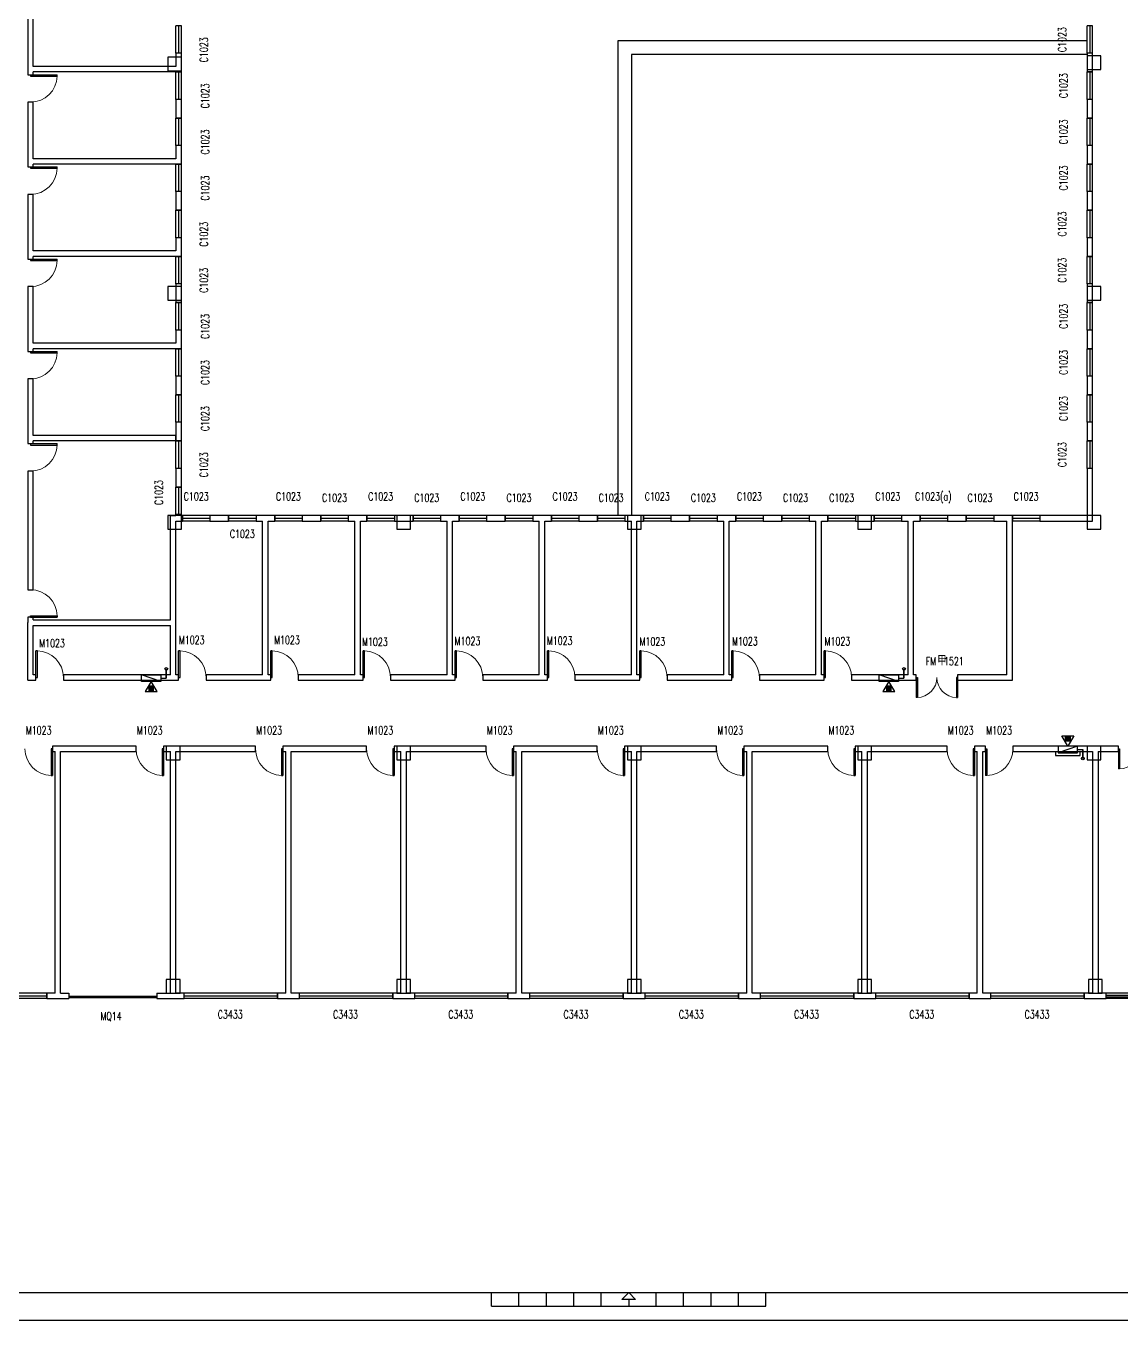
# Model space of a CAD drawing. Header units: inches. Extents: x -867 to 118033, y 1038912 to 1123012.
# Drawn here: x 36616 to 76525, y 1038912 to 1086063 of the extents above; entities that cross this region are included whole.
import ezdxf

# ---------------------------------------------------------------- set-up
doc = ezdxf.new("R2010")
doc.units = ezdxf.units.IN
doc.header["$MEASUREMENT"] = 0
for name, color, linetype in [('COLUMN', 10, 'Continuous'), ('CURTWALL', 10, 'Continuous'), ('DOOR_FIRE', 10, 'Continuous'), ('DOOR_FIRE_TEXT', 10, 'Continuous'), ('WALL', 10, 'Continuous'), ('WINDOW', 10, 'Continuous'), ('WINDOW_TEXT', 10, 'Continuous')]:
    doc.layers.add(name, color=color, linetype=linetype)
doc.styles.add('_TCH_WINDOW', font='SIMPLEX', dxfattribs={"bigfont": 'GBCBIG'})

msp = doc.modelspace()

# ---------------------------------------------------------------- linework, layer by layer
at = {"color": 1}
for p, q in [((41533, 1062302), (41733, 1062302)), ((41733, 1062302), (41733, 1062632)), ((68413, 1062302), (68613, 1062302)), ((68613, 1062302), (68613, 1062632)), ((74933, 1059703), (75133, 1059703)), ((74933, 1059703), (75133, 1059703)), ((75133, 1059703), (75133, 1059373)), ((75133, 1059703), (75133, 1059373))]:
    msp.add_line(p, q, dxfattribs=at)
at = {"color": 1, "linetype": 'Continuous', "ltscale": 2}
for p, q in [((41733, 1062632), (41733, 1062302)), ((68613, 1062632), (68613, 1062302)), ((75133, 1059373), (75133, 1059703)), ((75133, 1059373), (75133, 1059703))]:
    msp.add_line(p, q, dxfattribs=at)
at = {"color": 8}
for p, q in [((41095, 1061856), (41242, 1062004)), ((41095, 1061941), (41157, 1062004)), ((41095, 1061828), (41271, 1062004)), ((41095, 1061884), (41214, 1062004)), ((41095, 1061969), (41129, 1062004)), ((41095, 1061912), (41186, 1062004)), ((41123, 1061828), (41271, 1061975)), ((41151, 1061828), (41271, 1061947)), ((41179, 1061828), (41271, 1061919)), ((41208, 1061828), (41271, 1061890)), ((41236, 1061828), (41271, 1061862)), ((67975, 1061884), (68094, 1062004)), ((67975, 1061912), (68066, 1062004)), ((67975, 1061828), (68151, 1062004)), ((67975, 1061856), (68122, 1062004)), ((67975, 1061969), (68009, 1062004)), ((67975, 1061941), (68037, 1062004)), ((68003, 1061828), (68151, 1061975)), ((68031, 1061828), (68151, 1061947)), ((68059, 1061828), (68151, 1061919)), ((68088, 1061828), (68151, 1061890)), ((68116, 1061828), (68151, 1061862)), ((74495, 1060177), (74671, 1060001)), ((74495, 1060149), (74642, 1060001)), ((74495, 1060121), (74614, 1060001)), ((74495, 1060093), (74586, 1060001)), ((74495, 1060064), (74557, 1060001)), ((74495, 1060036), (74529, 1060001)), ((74523, 1060177), (74671, 1060030)), ((74551, 1060177), (74671, 1060058)), ((74579, 1060177), (74671, 1060086)), ((74608, 1060177), (74671, 1060115)), ((74636, 1060177), (74671, 1060143))]:
    msp.add_line(p, q, dxfattribs=at)
at = {"color": 7}
for p, q in [((53583, 1039417), (53583, 1039917)), ((54583, 1039417), (54583, 1039917)), ((55583, 1039417), (55583, 1039917)), ((56583, 1039417), (56583, 1039917)), ((57583, 1039417), (57583, 1039917)), ((59583, 1039417), (59583, 1039917)), ((60583, 1039417), (60583, 1039917)), ((61583, 1039417), (61583, 1039917)), ((62583, 1039417), (62583, 1039917)), ((63583, 1039417), (63583, 1039917)), ((53583, 1039417), (63583, 1039417)), ((58583, 1039667), (58583, 1039417)), ((-867, 1038912), (118033, 1038912))]:
    msp.add_line(p, q, dxfattribs=at)
msp.add_lwpolyline([(117033, 1039912), (117033, 1122012), (1633, 1122012), (1633, 1039912)], close=True, dxfattribs=at)
for points in [[(75283, 1085523), (58183, 1085523), (58183, 1068222)], [(75283, 1085023), (58683, 1085023), (58683, 1068222)]]:
    msp.add_lwpolyline(points, dxfattribs=at)
at = {"color": 30, "linetype": 'Continuous'}
for points in [[(40833, 1062422), (41533, 1062422), (41533, 1062182), (40833, 1062422)], [(40833, 1062422), (41533, 1062422), (41533, 1062182), (40833, 1062182)], [(67713, 1062422), (68413, 1062422), (68413, 1062182), (67713, 1062182)], [(67713, 1062422), (68413, 1062422), (68413, 1062182), (67713, 1062422)], [(74233, 1059583), (74933, 1059583), (74933, 1059823), (74233, 1059823)], [(74233, 1059583), (74933, 1059583), (74933, 1059823), (74233, 1059583)], [(74233, 1059583), (74933, 1059583), (74933, 1059823), (74233, 1059823)], [(74233, 1059583), (74933, 1059583), (74933, 1059823), (74233, 1059583)]]:
    msp.add_lwpolyline(points, close=True, dxfattribs=at)
at = {"color": 2}
for points in [[(41183, 1062182), (40968, 1061810), (41397, 1061810)], [(41095, 1061828), (41271, 1061828), (41271, 1062004), (41095, 1062004)], [(68063, 1062182), (67848, 1061810), (68277, 1061810)], [(67975, 1061828), (68151, 1061828), (68151, 1062004), (67975, 1062004)], [(74583, 1059823), (74368, 1060195), (74797, 1060195)], [(74495, 1060177), (74671, 1060177), (74671, 1060001), (74495, 1060001)]]:
    msp.add_lwpolyline(points, close=True, dxfattribs=at)
at = {"color": 30}
msp.add_lwpolyline([(74133, 1059622), (74133, 1059482), (75033, 1059482), (75033, 1059622)], dxfattribs=at)
at = {"color": 7}
msp.add_polyline3d([(58833, 1039667, 0), (58333, 1039667, 0), (58583, 1039917, 0)], close=True, dxfattribs=at)
at = {"color": 2}
for centre in [(41733, 1062632), (68613, 1062632), (75133, 1059373), (75133, 1059373)]:
    msp.add_circle(centre, 50, dxfattribs=at)
at = {"layer": 'COLUMN', "color": 2, "ltscale": 3}
for points in [[(75783, 1084473), (75783, 1084973), (75283, 1084973), (75283, 1084473)], [(42283, 1084423), (42283, 1084923), (41783, 1084923), (41783, 1084423)], [(42283, 1076073), (42283, 1076573), (41783, 1076573), (41783, 1076073)], [(75783, 1076073), (75783, 1076573), (75283, 1076573), (75283, 1076073)], [(42283, 1067722), (42283, 1068222), (41783, 1068222), (41783, 1067722)], [(50633, 1067722), (50633, 1068222), (50133, 1068222), (50133, 1067722)], [(59033, 1067722), (59033, 1068222), (58533, 1068222), (58533, 1067722)], [(67433, 1067722), (67433, 1068222), (66933, 1068222), (66933, 1067722)], [(75783, 1067722), (75783, 1068222), (75283, 1068222), (75283, 1067722)], [(42233, 1059323), (42233, 1059823), (41733, 1059823), (41733, 1059323)], [(50633, 1059323), (50633, 1059823), (50133, 1059823), (50133, 1059323)], [(59033, 1059323), (59033, 1059823), (58533, 1059823), (58533, 1059323)], [(67433, 1059323), (67433, 1059823), (66933, 1059823), (66933, 1059323)], [(75783, 1059323), (75783, 1059823), (75283, 1059823), (75283, 1059323)], [(42233, 1050823), (42233, 1051323), (41733, 1051323), (41733, 1050823)], [(50633, 1050823), (50633, 1051323), (50133, 1051323), (50133, 1050823)], [(59033, 1050823), (59033, 1051323), (58533, 1051323), (58533, 1050823)], [(67433, 1050823), (67433, 1051323), (66933, 1051323), (66933, 1050823)], [(75833, 1050823), (75833, 1051323), (75333, 1051323), (75333, 1050823)]]:
    msp.add_lwpolyline(points, close=True, dxfattribs=at)
at = {"layer": 'CURTWALL', "color": 4}
for p, q in [((41383, 1050703), (38183, 1050703)), ((41383, 1050653), (38183, 1050653))]:
    msp.add_line(p, q, dxfattribs=at)
at = {"layer": 'DOOR_FIRE', "color": 7}
for p, q in [((69063, 1062323), (69063, 1061591)), ((69063, 1062323), (69100, 1062323)), ((69100, 1062323), (69100, 1061591)), ((70525, 1062323), (70525, 1061591)), ((70563, 1062323), (70525, 1062323)), ((70563, 1062323), (70563, 1061591)), ((69100, 1061591), (69063, 1061591)), ((70525, 1061591), (70563, 1061591)), ((76433, 1059723), (76433, 1058991)), ((76433, 1059723), (76470, 1059723)), ((76470, 1059723), (76470, 1058991)), ((76470, 1058991), (76433, 1058991))]:
    msp.add_line(p, q, dxfattribs=at)
at = {"layer": 'DOOR_FIRE', "color": 7, "lineweight": 13}
for centre, start, end in [((69081, 1062323), 271.4693, 0), ((70544, 1062323), 180, 268.5307), ((76451, 1059723), 271.4693, 0)]:
    msp.add_arc(centre, 731, start, end, dxfattribs=at)
at = {"layer": 'WALL', "color": 2}
for p, q in [((36683, 1086643), (36683, 1084483)), ((36883, 1084583), (36883, 1086643)), ((42083, 1085063), (42083, 1084583)), ((42283, 1085063), (42083, 1085063)), ((42283, 1084483), (42283, 1085063)), ((75483, 1085063), (75283, 1085063)), ((75283, 1085063), (75283, 1084383)), ((75483, 1084383), (75483, 1085063)), ((36683, 1084483), (36683, 1084283)), ((42083, 1084583), (36883, 1084583)), ((42283, 1084383), (42283, 1084483)), ((36683, 1084283), (36883, 1084283)), ((36883, 1084283), (36883, 1084383)), ((42083, 1084383), (36883, 1084383)), ((42083, 1084383), (42283, 1084383)), ((75283, 1084383), (75483, 1084383)), ((36683, 1083283), (36683, 1081123)), ((36883, 1083283), (36683, 1083283)), ((36883, 1081223), (36883, 1083283)), ((42283, 1083383), (42083, 1083383)), ((42083, 1083383), (42083, 1082703)), ((42283, 1082703), (42283, 1083383)), ((75483, 1083383), (75283, 1083383)), ((75283, 1083383), (75283, 1082703)), ((75483, 1082703), (75483, 1083383)), ((42083, 1082703), (42283, 1082703)), ((75283, 1082703), (75483, 1082703)), ((42283, 1081703), (42083, 1081703)), ((42083, 1081703), (42083, 1081223)), ((42283, 1081123), (42283, 1081703)), ((75483, 1081703), (75283, 1081703)), ((75283, 1081703), (75283, 1081023)), ((75483, 1081023), (75483, 1081703)), ((42083, 1081223), (36883, 1081223)), ((36683, 1081123), (36683, 1080923)), ((36683, 1080923), (36883, 1080923)), ((42083, 1081023), (36883, 1081023)), ((36883, 1080923), (36883, 1081023)), ((42083, 1081023), (42283, 1081023)), ((42283, 1081023), (42283, 1081123)), ((75283, 1081023), (75483, 1081023)), ((36883, 1079923), (36683, 1079923)), ((36683, 1079923), (36683, 1077763)), ((36883, 1077863), (36883, 1079923)), ((42083, 1080023), (42083, 1079343)), ((42283, 1080023), (42083, 1080023)), ((42283, 1079343), (42283, 1080023)), ((75283, 1080023), (75283, 1079343)), ((75483, 1080023), (75283, 1080023)), ((75483, 1079343), (75483, 1080023)), ((42083, 1079343), (42283, 1079343)), ((75283, 1079343), (75483, 1079343)), ((42083, 1078343), (42083, 1077863)), ((42283, 1078343), (42083, 1078343)), ((42283, 1077763), (42283, 1078343)), ((75483, 1078343), (75283, 1078343)), ((75283, 1078343), (75283, 1077663)), ((75483, 1077663), (75483, 1078343)), ((42083, 1077863), (36883, 1077863)), ((36683, 1077763), (36683, 1077563)), ((36683, 1077563), (36883, 1077563)), ((36883, 1077563), (36883, 1077663)), ((42083, 1077663), (36883, 1077663)), ((42083, 1077663), (42283, 1077663)), ((42283, 1077663), (42283, 1077763)), ((75283, 1077663), (75483, 1077663)), ((36883, 1076563), (36683, 1076563)), ((36683, 1076563), (36683, 1074403)), ((36883, 1074503), (36883, 1076563)), ((42083, 1076663), (42083, 1075983)), ((42283, 1076663), (42083, 1076663)), ((42283, 1075983), (42283, 1076663)), ((75283, 1076663), (75283, 1075983)), ((75483, 1076663), (75283, 1076663)), ((75483, 1075983), (75483, 1076663)), ((42083, 1075983), (42283, 1075983)), ((75283, 1075983), (75483, 1075983)), ((42283, 1074983), (42083, 1074983)), ((42083, 1074983), (42083, 1074503)), ((42283, 1074403), (42283, 1074983)), ((75283, 1074983), (75283, 1074303)), ((75483, 1074983), (75283, 1074983)), ((75483, 1074303), (75483, 1074983)), ((36683, 1074403), (36683, 1074203)), ((36683, 1074203), (36883, 1074203)), ((42083, 1074503), (36883, 1074503)), ((42083, 1074303), (36883, 1074303)), ((36883, 1074203), (36883, 1074303)), ((42083, 1074303), (42283, 1074303)), ((42283, 1074303), (42283, 1074403)), ((75283, 1074303), (75483, 1074303)), ((36883, 1073203), (36683, 1073203)), ((36683, 1073203), (36683, 1071043)), ((36883, 1071143), (36883, 1073203)), ((42283, 1073303), (42083, 1073303)), ((42083, 1073303), (42083, 1072623)), ((42283, 1072623), (42283, 1073303)), ((75283, 1073303), (75283, 1072623)), ((75483, 1073303), (75283, 1073303)), ((75483, 1072623), (75483, 1073303)), ((42083, 1072623), (42283, 1072623)), ((75283, 1072623), (75483, 1072623)), ((42283, 1071623), (42083, 1071623)), ((42083, 1071623), (42083, 1070943)), ((42283, 1070943), (42283, 1071623)), ((75483, 1071623), (75283, 1071623)), ((75283, 1071623), (75283, 1070943)), ((75483, 1070943), (75483, 1071623)), ((36683, 1071043), (36683, 1070843)), ((36683, 1070843), (36883, 1070843)), ((42083, 1071143), (36883, 1071143)), ((36883, 1070843), (36883, 1070943)), ((42083, 1070943), (36883, 1070943)), ((42083, 1070943), (42083, 1071143)), ((42083, 1070943), (42283, 1070943)), ((75283, 1070943), (75483, 1070943)), ((42083, 1069943), (42083, 1069263)), ((42283, 1069943), (42083, 1069943)), ((42283, 1069263), (42283, 1069943)), ((75483, 1069943), (75283, 1069943)), ((75283, 1069943), (75283, 1068222)), ((75483, 1068022), (75483, 1069943)), ((36883, 1069843), (36683, 1069843)), ((36683, 1069843), (36683, 1065523)), ((36883, 1065523), (36883, 1069843)), ((42083, 1069263), (42283, 1069263)), ((41883, 1068222), (42083, 1068222)), ((41883, 1064423), (41883, 1068222)), ((42283, 1068263), (42083, 1068263)), ((42083, 1068263), (42083, 1068222)), ((42083, 1064323), (42083, 1068022)), ((42083, 1068022), (42183, 1068022)), ((42183, 1068022), (42323, 1068022)), ((42283, 1068222), (42283, 1068263)), ((42323, 1068222), (42283, 1068222)), ((42323, 1068022), (42323, 1068222)), ((44003, 1068222), (43323, 1068222)), ((43323, 1068222), (43323, 1068022)), ((43323, 1068022), (44003, 1068022)), ((44003, 1068022), (44003, 1068222)), ((45003, 1068222), (45003, 1068022)), ((45343, 1068222), (45003, 1068222)), ((45003, 1068022), (45243, 1068022)), ((45243, 1062422), (45243, 1068022)), ((45683, 1068222), (45343, 1068222)), ((45443, 1062422), (45443, 1068022)), ((45443, 1068022), (45683, 1068022)), ((45683, 1068022), (45683, 1068222)), ((47363, 1068222), (46683, 1068222)), ((46683, 1068222), (46683, 1068022)), ((46683, 1068022), (47363, 1068022)), ((47363, 1068022), (47363, 1068222)), ((48363, 1068222), (48363, 1068022)), ((48703, 1068222), (48363, 1068222)), ((48363, 1068022), (48603, 1068022)), ((48603, 1062422), (48603, 1068022)), ((49043, 1068222), (48703, 1068222)), ((48803, 1062422), (48803, 1068022)), ((48803, 1068022), (49043, 1068022)), ((49043, 1068022), (49043, 1068222)), ((50723, 1068222), (50043, 1068222)), ((50043, 1068222), (50043, 1068022)), ((50043, 1068022), (50723, 1068022)), ((50723, 1068022), (50723, 1068222)), ((52063, 1068222), (51723, 1068222)), ((51723, 1068222), (51723, 1068022)), ((51723, 1068022), (51963, 1068022)), ((51963, 1062422), (51963, 1068022)), ((52403, 1068222), (52063, 1068222)), ((52163, 1068022), (52403, 1068022)), ((52163, 1062422), (52163, 1068022)), ((52403, 1068022), (52403, 1068222)), ((54083, 1068222), (53403, 1068222)), ((53403, 1068222), (53403, 1068022)), ((53403, 1068022), (54083, 1068022)), ((54083, 1068022), (54083, 1068222)), ((55083, 1068222), (55083, 1068022)), ((55423, 1068222), (55083, 1068222)), ((55083, 1068022), (55323, 1068022)), ((55323, 1062422), (55323, 1068022)), ((55763, 1068222), (55423, 1068222)), ((55523, 1068022), (55763, 1068022)), ((55523, 1062422), (55523, 1068022)), ((55763, 1068022), (55763, 1068222)), ((56763, 1068222), (56763, 1068022)), ((57443, 1068222), (56763, 1068222)), ((56763, 1068022), (57443, 1068022)), ((57443, 1068022), (57443, 1068222)), ((58783, 1068222), (58443, 1068222)), ((58443, 1068222), (58443, 1068022)), ((58443, 1068022), (58683, 1068022)), ((58683, 1062422), (58683, 1068022)), ((59123, 1068222), (58783, 1068222)), ((58883, 1068022), (59123, 1068022)), ((58883, 1062422), (58883, 1068022)), ((59123, 1068022), (59123, 1068222)), ((60123, 1068222), (60123, 1068022)), ((60803, 1068222), (60123, 1068222)), ((60123, 1068022), (60803, 1068022)), ((60803, 1068022), (60803, 1068222)), ((61803, 1068222), (61803, 1068022)), ((62143, 1068222), (61803, 1068222)), ((61803, 1068022), (62043, 1068022)), ((62043, 1062422), (62043, 1068022)), ((62483, 1068222), (62143, 1068222)), ((62243, 1062422), (62243, 1068022)), ((62243, 1068022), (62483, 1068022)), ((62483, 1068022), (62483, 1068222)), ((63483, 1068222), (63483, 1068022)), ((64163, 1068222), (63483, 1068222)), ((63483, 1068022), (64163, 1068022)), ((64163, 1068022), (64163, 1068222)), ((65503, 1068222), (65163, 1068222)), ((65163, 1068222), (65163, 1068022)), ((65163, 1068022), (65403, 1068022)), ((65403, 1062422), (65403, 1068022)), ((65843, 1068222), (65503, 1068222)), ((65603, 1062422), (65603, 1068022)), ((65603, 1068022), (65843, 1068022)), ((65843, 1068022), (65843, 1068222)), ((67523, 1068222), (66843, 1068222)), ((66843, 1068222), (66843, 1068022)), ((66843, 1068022), (67523, 1068022)), ((67523, 1068022), (67523, 1068222)), ((68863, 1068222), (68523, 1068222)), ((68523, 1068222), (68523, 1068022)), ((68523, 1068022), (68763, 1068022)), ((68763, 1062422), (68763, 1068022)), ((69203, 1068222), (68863, 1068222)), ((68963, 1068022), (69203, 1068022)), ((68963, 1062422), (68963, 1068022)), ((69203, 1068022), (69203, 1068222)), ((70203, 1068222), (70203, 1068022)), ((70883, 1068222), (70203, 1068222)), ((70203, 1068022), (70883, 1068022)), ((70883, 1068022), (70883, 1068222)), ((72463, 1068222), (71883, 1068222)), ((71883, 1068222), (71883, 1068022)), ((71883, 1068022), (72363, 1068022)), ((72363, 1062422), (72363, 1068022)), ((72563, 1068222), (72463, 1068222)), ((72563, 1068022), (72563, 1068222)), ((72563, 1062223), (72563, 1068022)), ((73563, 1068222), (73563, 1068022)), ((75283, 1068222), (73563, 1068222)), ((73563, 1068022), (75483, 1068022)), ((36683, 1065523), (36883, 1065523)), ((36883, 1064523), (36683, 1064523)), ((36683, 1064523), (36683, 1064323)), ((36683, 1062223), (36683, 1064323)), ((36883, 1064423), (36883, 1064523)), ((36883, 1064423), (41883, 1064423)), ((36883, 1062422), (36883, 1064223)), ((36883, 1064223), (41883, 1064223)), ((41883, 1062422), (41883, 1064223)), ((42083, 1062422), (42083, 1064323)), ((36983, 1062422), (36883, 1062422)), ((36983, 1062223), (36983, 1062422)), ((37983, 1062422), (37983, 1062223)), ((41883, 1062422), (37983, 1062422)), ((42183, 1062422), (42083, 1062422)), ((42183, 1062223), (42183, 1062422)), ((45243, 1062422), (43183, 1062422)), ((43183, 1062422), (43183, 1062223)), ((45543, 1062422), (45443, 1062422)), ((45543, 1062223), (45543, 1062422)), ((48603, 1062422), (46543, 1062422)), ((46543, 1062422), (46543, 1062223)), ((48903, 1062422), (48803, 1062422)), ((48903, 1062223), (48903, 1062422)), ((49903, 1062422), (49903, 1062223)), ((51963, 1062422), (49903, 1062422)), ((52263, 1062422), (52163, 1062422)), ((52263, 1062223), (52263, 1062422)), ((53263, 1062422), (53263, 1062223)), ((55323, 1062422), (53263, 1062422)), ((55623, 1062422), (55523, 1062422)), ((55623, 1062223), (55623, 1062422)), ((56623, 1062422), (56623, 1062223)), ((58683, 1062422), (56623, 1062422)), ((58983, 1062422), (58883, 1062422)), ((58983, 1062223), (58983, 1062422)), ((62043, 1062422), (59983, 1062422)), ((59983, 1062422), (59983, 1062223)), ((62343, 1062422), (62243, 1062422)), ((62343, 1062223), (62343, 1062422)), ((65403, 1062422), (63343, 1062422)), ((63343, 1062422), (63343, 1062223)), ((65703, 1062422), (65603, 1062422)), ((65703, 1062223), (65703, 1062422)), ((68763, 1062422), (66703, 1062422)), ((66703, 1062422), (66703, 1062223)), ((69063, 1062422), (68963, 1062422)), ((69063, 1062223), (69063, 1062422)), ((70563, 1062422), (70563, 1062223)), ((72363, 1062422), (70563, 1062422)), ((36683, 1062223), (36983, 1062223)), ((37983, 1062223), (41983, 1062223)), ((41983, 1062223), (42183, 1062223)), ((43183, 1062223), (45343, 1062223)), ((45343, 1062223), (45543, 1062223)), ((46543, 1062223), (48703, 1062223)), ((48703, 1062223), (48903, 1062223)), ((49903, 1062223), (52063, 1062223)), ((52063, 1062223), (52263, 1062223)), ((53263, 1062223), (55423, 1062223)), ((55423, 1062223), (55623, 1062223)), ((56623, 1062223), (58783, 1062223)), ((58783, 1062223), (58983, 1062223)), ((59983, 1062223), (62143, 1062223)), ((62143, 1062223), (62343, 1062223)), ((63343, 1062223), (65503, 1062223)), ((65503, 1062223), (65703, 1062223)), ((66703, 1062223), (68863, 1062223)), ((68863, 1062223), (69063, 1062223)), ((70563, 1062223), (72563, 1062223)), ((37783, 1059823), (37583, 1059823)), ((37583, 1059823), (37583, 1059622)), ((37583, 1059622), (37683, 1059622)), ((37683, 1050823), (37683, 1059622)), ((40633, 1059823), (37783, 1059823)), ((37883, 1059622), (40633, 1059622)), ((37883, 1050823), (37883, 1059622)), ((40633, 1059622), (40633, 1059823)), ((41983, 1059823), (41633, 1059823)), ((41633, 1059823), (41633, 1059622)), ((41633, 1059622), (41883, 1059622)), ((41883, 1050823), (41883, 1059622)), ((44983, 1059823), (41983, 1059823)), ((42083, 1050823), (42083, 1059622)), ((42083, 1059622), (44983, 1059622)), ((44983, 1059622), (44983, 1059823)), ((45983, 1059823), (45983, 1059622)), ((46183, 1059823), (45983, 1059823)), ((45983, 1059622), (46083, 1059622)), ((46083, 1050823), (46083, 1059622)), ((49033, 1059823), (46183, 1059823)), ((46283, 1059622), (49033, 1059622)), ((46283, 1050823), (46283, 1059622)), ((49033, 1059622), (49033, 1059823)), ((50383, 1059823), (50033, 1059823)), ((50033, 1059823), (50033, 1059622)), ((50033, 1059622), (50283, 1059622)), ((50283, 1050823), (50283, 1059622)), ((53383, 1059823), (50383, 1059823)), ((50483, 1050823), (50483, 1059622)), ((50483, 1059622), (53383, 1059622)), ((53383, 1059622), (53383, 1059823)), ((54383, 1059823), (54383, 1059622)), ((54583, 1059823), (54383, 1059823)), ((54383, 1059622), (54483, 1059622)), ((54483, 1050823), (54483, 1059622)), ((57433, 1059823), (54583, 1059823)), ((54683, 1050823), (54683, 1059622)), ((54683, 1059622), (57433, 1059622)), ((57433, 1059622), (57433, 1059823)), ((58783, 1059823), (58433, 1059823)), ((58433, 1059823), (58433, 1059622)), ((58433, 1059622), (58683, 1059622)), ((58683, 1050823), (58683, 1059622)), ((61783, 1059823), (58783, 1059823)), ((58883, 1050823), (58883, 1059622)), ((58883, 1059622), (61783, 1059622)), ((61783, 1059622), (61783, 1059823)), ((62983, 1059823), (62783, 1059823)), ((62783, 1059823), (62783, 1059622)), ((62783, 1059622), (62883, 1059622)), ((62883, 1050823), (62883, 1059622)), ((65833, 1059823), (62983, 1059823)), ((63083, 1059622), (65833, 1059622)), ((63083, 1050823), (63083, 1059622)), ((65833, 1059622), (65833, 1059823)), ((67183, 1059823), (66833, 1059823)), ((66833, 1059823), (66833, 1059622)), ((66833, 1059622), (67083, 1059622)), ((67083, 1050823), (67083, 1059622)), ((70183, 1059823), (67183, 1059823)), ((67283, 1050823), (67283, 1059622)), ((67283, 1059622), (70183, 1059622)), ((70183, 1059622), (70183, 1059823)), ((71183, 1059823), (71183, 1059622)), ((71383, 1059823), (71183, 1059823)), ((71183, 1059622), (71283, 1059622)), ((71283, 1050823), (71283, 1059622)), ((71583, 1059823), (71383, 1059823)), ((71483, 1050823), (71483, 1059622)), ((71483, 1059622), (71583, 1059622)), ((71583, 1059622), (71583, 1059823)), ((72583, 1059823), (72583, 1059622)), ((75583, 1059823), (72583, 1059823)), ((72583, 1059622), (75483, 1059622)), ((75483, 1059622), (75483, 1050823)), ((76433, 1059823), (75583, 1059823)), ((75683, 1059622), (76433, 1059622)), ((75683, 1059622), (75683, 1050823)), ((76433, 1059622), (76433, 1059823)), ((37383, 1050823), (37383, 1050623)), ((37683, 1050823), (37383, 1050823)), ((37383, 1050623), (37783, 1050623)), ((37783, 1050623), (38183, 1050623)), ((37883, 1050823), (38183, 1050823)), ((38183, 1050823), (38183, 1050623)), ((41383, 1050823), (41883, 1050823)), ((41383, 1050823), (41383, 1050623)), ((41383, 1050623), (41983, 1050623)), ((41983, 1050623), (42383, 1050623)), ((42383, 1050823), (42083, 1050823)), ((42383, 1050623), (42383, 1050823)), ((46083, 1050823), (45783, 1050823)), ((45783, 1050823), (45783, 1050623)), ((45783, 1050623), (46183, 1050623)), ((46183, 1050623), (46583, 1050623)), ((46583, 1050823), (46283, 1050823)), ((46583, 1050623), (46583, 1050823)), ((50283, 1050823), (49983, 1050823)), ((49983, 1050823), (49983, 1050623)), ((49983, 1050623), (50383, 1050623)), ((50383, 1050623), (50783, 1050623)), ((50783, 1050823), (50483, 1050823)), ((50783, 1050623), (50783, 1050823)), ((54483, 1050823), (54183, 1050823)), ((54183, 1050823), (54183, 1050623)), ((54183, 1050623), (54583, 1050623)), ((54583, 1050623), (54983, 1050623)), ((54983, 1050823), (54683, 1050823)), ((54983, 1050623), (54983, 1050823)), ((58383, 1050823), (58383, 1050623)), ((58683, 1050823), (58383, 1050823)), ((58383, 1050623), (58783, 1050623)), ((58783, 1050623), (59183, 1050623)), ((59183, 1050823), (58883, 1050823)), ((59183, 1050623), (59183, 1050823)), ((62583, 1050823), (62583, 1050623)), ((62883, 1050823), (62583, 1050823)), ((62583, 1050623), (62983, 1050623)), ((62983, 1050623), (63383, 1050623)), ((63383, 1050823), (63083, 1050823)), ((63383, 1050623), (63383, 1050823)), ((66783, 1050823), (66783, 1050623)), ((67083, 1050823), (66783, 1050823)), ((66783, 1050623), (67183, 1050623)), ((67183, 1050623), (67583, 1050623)), ((67583, 1050823), (67283, 1050823)), ((67583, 1050623), (67583, 1050823)), ((70983, 1050823), (70983, 1050623)), ((71283, 1050823), (70983, 1050823)), ((70983, 1050623), (71383, 1050623)), ((71383, 1050623), (71783, 1050623)), ((71783, 1050823), (71483, 1050823)), ((71783, 1050623), (71783, 1050823)), ((75183, 1050823), (75183, 1050623)), ((75483, 1050823), (75183, 1050823)), ((75183, 1050623), (75583, 1050623)), ((75583, 1050623), (75983, 1050623)), ((75983, 1050823), (75683, 1050823)), ((75983, 1050623), (75983, 1050823))]:
    msp.add_line(p, q, dxfattribs=at)
at = {"layer": 'WINDOW', "color": 4}
for p, q in [((42283, 1086063), (42083, 1086063)), ((42083, 1085063), (42083, 1086063)), ((42183, 1086063), (42183, 1085063)), ((42283, 1085063), (42283, 1086063)), ((75483, 1086063), (75283, 1086063)), ((75283, 1085063), (75283, 1086063)), ((75383, 1086063), (75383, 1085063)), ((75483, 1085063), (75483, 1086063)), ((42283, 1085063), (42083, 1085063)), ((75483, 1085063), (75283, 1085063)), ((42083, 1083383), (42083, 1084383)), ((42283, 1084383), (42083, 1084383)), ((42183, 1084383), (42183, 1083383)), ((42283, 1083383), (42283, 1084383)), ((75283, 1083383), (75283, 1084383)), ((75483, 1084383), (75283, 1084383)), ((75383, 1084383), (75383, 1083383)), ((75483, 1083383), (75483, 1084383)), ((42283, 1083383), (42083, 1083383)), ((75483, 1083383), (75283, 1083383)), ((42283, 1082703), (42083, 1082703)), ((42083, 1081703), (42083, 1082703)), ((42183, 1082703), (42183, 1081703)), ((42283, 1081703), (42283, 1082703)), ((75283, 1081703), (75283, 1082703)), ((75483, 1082703), (75283, 1082703)), ((75383, 1082703), (75383, 1081703)), ((75483, 1081703), (75483, 1082703)), ((42283, 1081703), (42083, 1081703)), ((75483, 1081703), (75283, 1081703)), ((42083, 1080023), (42083, 1081023)), ((42283, 1081023), (42083, 1081023)), ((42183, 1081023), (42183, 1080023)), ((42283, 1080023), (42283, 1081023)), ((75283, 1080023), (75283, 1081023)), ((75483, 1081023), (75283, 1081023)), ((75383, 1081023), (75383, 1080023)), ((75483, 1080023), (75483, 1081023)), ((42283, 1080023), (42083, 1080023)), ((75483, 1080023), (75283, 1080023)), ((42083, 1078343), (42083, 1079343)), ((42283, 1079343), (42083, 1079343)), ((42183, 1079343), (42183, 1078343)), ((42283, 1078343), (42283, 1079343)), ((75283, 1078343), (75283, 1079343)), ((75483, 1079343), (75283, 1079343)), ((75383, 1079343), (75383, 1078343)), ((75483, 1078343), (75483, 1079343)), ((42283, 1078343), (42083, 1078343)), ((75483, 1078343), (75283, 1078343)), ((42283, 1077663), (42083, 1077663)), ((42083, 1076663), (42083, 1077663)), ((42183, 1077663), (42183, 1076663)), ((42283, 1076663), (42283, 1077663)), ((75483, 1077663), (75283, 1077663)), ((75283, 1076663), (75283, 1077663)), ((75383, 1077663), (75383, 1076663)), ((75483, 1076663), (75483, 1077663)), ((42283, 1076663), (42083, 1076663)), ((75483, 1076663), (75283, 1076663)), ((42283, 1075983), (42083, 1075983)), ((42083, 1074983), (42083, 1075983)), ((42183, 1075983), (42183, 1074983)), ((42283, 1074983), (42283, 1075983)), ((75283, 1074983), (75283, 1075983)), ((75483, 1075983), (75283, 1075983)), ((75383, 1075983), (75383, 1074983)), ((75483, 1074983), (75483, 1075983)), ((42283, 1074983), (42083, 1074983)), ((75483, 1074983), (75283, 1074983)), ((42283, 1074303), (42083, 1074303)), ((42083, 1073303), (42083, 1074303)), ((42183, 1074303), (42183, 1073303)), ((42283, 1073303), (42283, 1074303)), ((75483, 1074303), (75283, 1074303)), ((75283, 1073303), (75283, 1074303)), ((75383, 1074303), (75383, 1073303)), ((75483, 1073303), (75483, 1074303)), ((42283, 1073303), (42083, 1073303)), ((75483, 1073303), (75283, 1073303)), ((42283, 1072623), (42083, 1072623)), ((42083, 1071623), (42083, 1072623)), ((42183, 1072623), (42183, 1071623)), ((42283, 1071623), (42283, 1072623)), ((75283, 1071623), (75283, 1072623)), ((75483, 1072623), (75283, 1072623)), ((75383, 1072623), (75383, 1071623)), ((75483, 1071623), (75483, 1072623)), ((42283, 1071623), (42083, 1071623)), ((75483, 1071623), (75283, 1071623)), ((42083, 1069943), (42083, 1070943)), ((42283, 1070943), (42083, 1070943)), ((42183, 1070943), (42183, 1069943)), ((42283, 1069943), (42283, 1070943)), ((75483, 1070943), (75283, 1070943)), ((75283, 1069943), (75283, 1070943)), ((75383, 1070943), (75383, 1069943)), ((75483, 1069943), (75483, 1070943)), ((42283, 1069943), (42083, 1069943)), ((75483, 1069943), (75283, 1069943)), ((42083, 1068263), (42083, 1069263)), ((42283, 1069263), (42083, 1069263)), ((42183, 1069263), (42183, 1068263)), ((42283, 1068263), (42283, 1069263)), ((42283, 1068263), (42083, 1068263)), ((42323, 1068222), (42323, 1068022)), ((43323, 1068222), (42323, 1068222)), ((42323, 1068122), (43323, 1068122)), ((43323, 1068022), (42323, 1068022)), ((43323, 1068222), (43323, 1068022)), ((44003, 1068222), (44003, 1068022)), ((45003, 1068222), (44003, 1068222)), ((44003, 1068122), (45003, 1068122)), ((45003, 1068022), (44003, 1068022)), ((45003, 1068222), (45003, 1068022)), ((46683, 1068222), (45683, 1068222)), ((45683, 1068222), (45683, 1068022)), ((45683, 1068122), (46683, 1068122)), ((46683, 1068022), (45683, 1068022)), ((46683, 1068222), (46683, 1068022)), ((47363, 1068222), (47363, 1068022)), ((48363, 1068222), (47363, 1068222)), ((47363, 1068122), (48363, 1068122)), ((48363, 1068022), (47363, 1068022)), ((48363, 1068222), (48363, 1068022)), ((49043, 1068222), (49043, 1068022)), ((50043, 1068222), (49043, 1068222)), ((49043, 1068122), (50043, 1068122)), ((50043, 1068022), (49043, 1068022)), ((50043, 1068222), (50043, 1068022)), ((50723, 1068222), (50723, 1068022)), ((51723, 1068222), (50723, 1068222)), ((50723, 1068122), (51723, 1068122)), ((51723, 1068022), (50723, 1068022)), ((51723, 1068222), (51723, 1068022)), ((53403, 1068222), (52403, 1068222)), ((52403, 1068222), (52403, 1068022)), ((52403, 1068122), (53403, 1068122)), ((53403, 1068022), (52403, 1068022)), ((53403, 1068222), (53403, 1068022)), ((54083, 1068222), (54083, 1068022)), ((55083, 1068222), (54083, 1068222)), ((54083, 1068122), (55083, 1068122)), ((55083, 1068022), (54083, 1068022)), ((55083, 1068222), (55083, 1068022)), ((56763, 1068222), (55763, 1068222)), ((55763, 1068222), (55763, 1068022)), ((55763, 1068122), (56763, 1068122)), ((56763, 1068022), (55763, 1068022)), ((56763, 1068222), (56763, 1068022)), ((57443, 1068222), (57443, 1068022)), ((58443, 1068222), (57443, 1068222)), ((57443, 1068122), (58443, 1068122)), ((58443, 1068022), (57443, 1068022)), ((58443, 1068222), (58443, 1068022)), ((60123, 1068222), (59123, 1068222)), ((59123, 1068222), (59123, 1068022)), ((59123, 1068122), (60123, 1068122)), ((60123, 1068022), (59123, 1068022)), ((60123, 1068222), (60123, 1068022)), ((60803, 1068222), (60803, 1068022)), ((61803, 1068222), (60803, 1068222)), ((60803, 1068122), (61803, 1068122)), ((61803, 1068022), (60803, 1068022)), ((61803, 1068222), (61803, 1068022)), ((62483, 1068222), (62483, 1068022)), ((63483, 1068222), (62483, 1068222)), ((62483, 1068122), (63483, 1068122)), ((63483, 1068022), (62483, 1068022)), ((63483, 1068222), (63483, 1068022)), ((65163, 1068222), (64163, 1068222)), ((64163, 1068222), (64163, 1068022)), ((64163, 1068122), (65163, 1068122)), ((65163, 1068022), (64163, 1068022)), ((65163, 1068222), (65163, 1068022)), ((66843, 1068222), (65843, 1068222)), ((65843, 1068222), (65843, 1068022)), ((65843, 1068122), (66843, 1068122)), ((66843, 1068022), (65843, 1068022)), ((66843, 1068222), (66843, 1068022)), ((67523, 1068222), (67523, 1068022)), ((68523, 1068222), (67523, 1068222)), ((67523, 1068122), (68523, 1068122)), ((68523, 1068022), (67523, 1068022)), ((68523, 1068222), (68523, 1068022)), ((69203, 1068222), (69203, 1068022)), ((70203, 1068222), (69203, 1068222)), ((69203, 1068122), (70203, 1068122)), ((70203, 1068022), (69203, 1068022)), ((70203, 1068222), (70203, 1068022)), ((70883, 1068222), (70883, 1068022)), ((71883, 1068222), (70883, 1068222)), ((70883, 1068122), (71883, 1068122)), ((71883, 1068022), (70883, 1068022)), ((71883, 1068222), (71883, 1068022)), ((73563, 1068222), (72563, 1068222)), ((72563, 1068222), (72563, 1068022)), ((72563, 1068122), (73563, 1068122)), ((73563, 1068022), (72563, 1068022)), ((73563, 1068222), (73563, 1068022)), ((37383, 1050823), (33983, 1050823)), ((33983, 1050723), (37383, 1050723)), ((37383, 1050623), (33983, 1050623)), ((37383, 1050623), (37383, 1050823)), ((42383, 1050623), (42383, 1050823)), ((45783, 1050823), (42383, 1050823)), ((42383, 1050723), (45783, 1050723)), ((45783, 1050623), (42383, 1050623)), ((45783, 1050623), (45783, 1050823)), ((46583, 1050623), (46583, 1050823)), ((49983, 1050823), (46583, 1050823)), ((46583, 1050723), (49983, 1050723)), ((49983, 1050623), (46583, 1050623)), ((49983, 1050623), (49983, 1050823)), ((54183, 1050823), (50783, 1050823)), ((50783, 1050623), (50783, 1050823)), ((50783, 1050723), (54183, 1050723)), ((54183, 1050623), (50783, 1050623)), ((54183, 1050623), (54183, 1050823)), ((54983, 1050623), (54983, 1050823)), ((58383, 1050823), (54983, 1050823)), ((54983, 1050723), (58383, 1050723)), ((58383, 1050623), (54983, 1050623)), ((58383, 1050623), (58383, 1050823)), ((62583, 1050823), (59183, 1050823)), ((59183, 1050623), (59183, 1050823)), ((59183, 1050723), (62583, 1050723)), ((62583, 1050623), (59183, 1050623)), ((62583, 1050623), (62583, 1050823)), ((63383, 1050623), (63383, 1050823)), ((66783, 1050823), (63383, 1050823)), ((63383, 1050723), (66783, 1050723)), ((66783, 1050623), (63383, 1050623)), ((66783, 1050623), (66783, 1050823)), ((67583, 1050623), (67583, 1050823)), ((70983, 1050823), (67583, 1050823)), ((67583, 1050723), (70983, 1050723)), ((70983, 1050623), (67583, 1050623)), ((70983, 1050623), (70983, 1050823)), ((71783, 1050623), (71783, 1050823)), ((75183, 1050823), (71783, 1050823)), ((71783, 1050723), (75183, 1050723)), ((75183, 1050623), (71783, 1050623)), ((75183, 1050623), (75183, 1050823))]:
    msp.add_line(p, q, dxfattribs=at)
at = {"layer": 'WINDOW', "color": 7}
for p, q in [((36783, 1084283), (36783, 1084233)), ((36783, 1084283), (37758, 1084283)), ((36783, 1084233), (37758, 1084233)), ((37758, 1084233), (37758, 1084283)), ((36783, 1080923), (37758, 1080923)), ((36783, 1080923), (36783, 1080873)), ((36783, 1080873), (37758, 1080873)), ((37758, 1080873), (37758, 1080923)), ((36783, 1077563), (36783, 1077513)), ((36783, 1077563), (37758, 1077563)), ((36783, 1077513), (37758, 1077513)), ((37758, 1077513), (37758, 1077563)), ((36783, 1074203), (36783, 1074153)), ((36783, 1074203), (37758, 1074203)), ((36783, 1074153), (37758, 1074153)), ((37758, 1074153), (37758, 1074203)), ((36783, 1070843), (37758, 1070843)), ((36783, 1070843), (36783, 1070793)), ((36783, 1070793), (37758, 1070793)), ((37758, 1070793), (37758, 1070843)), ((36783, 1064573), (37758, 1064573)), ((36783, 1064523), (36783, 1064573)), ((36783, 1064523), (37758, 1064523)), ((37758, 1064573), (37758, 1064523)), ((36983, 1062323), (36983, 1063298)), ((37033, 1063298), (36983, 1063298)), ((37033, 1062323), (37033, 1063298)), ((42233, 1063298), (42183, 1063298)), ((42183, 1062323), (42183, 1063298)), ((42233, 1062323), (42233, 1063298)), ((45543, 1062323), (45543, 1063298)), ((45593, 1063298), (45543, 1063298)), ((45593, 1062323), (45593, 1063298)), ((48953, 1063298), (48903, 1063298)), ((48903, 1062323), (48903, 1063298)), ((48953, 1062323), (48953, 1063298)), ((52263, 1062323), (52263, 1063298)), ((52313, 1063298), (52263, 1063298)), ((52313, 1062323), (52313, 1063298)), ((55673, 1063298), (55623, 1063298)), ((55623, 1062323), (55623, 1063298)), ((55673, 1062323), (55673, 1063298)), ((59033, 1063298), (58983, 1063298)), ((58983, 1062323), (58983, 1063298)), ((59033, 1062323), (59033, 1063298)), ((62393, 1063298), (62343, 1063298)), ((62343, 1062323), (62343, 1063298)), ((62393, 1062323), (62393, 1063298)), ((65753, 1063298), (65703, 1063298)), ((65703, 1062323), (65703, 1063298)), ((65753, 1062323), (65753, 1063298)), ((36983, 1062323), (37033, 1062323)), ((42183, 1062323), (42233, 1062323)), ((45543, 1062323), (45593, 1062323)), ((48903, 1062323), (48953, 1062323)), ((52263, 1062323), (52313, 1062323)), ((55623, 1062323), (55673, 1062323)), ((58983, 1062323), (59033, 1062323)), ((62343, 1062323), (62393, 1062323)), ((65703, 1062323), (65753, 1062323)), ((37533, 1059723), (37533, 1058748)), ((37583, 1059723), (37533, 1059723)), ((37583, 1059723), (37583, 1058748)), ((41583, 1059723), (41583, 1058748)), ((41633, 1059723), (41583, 1059723)), ((41633, 1059723), (41633, 1058748)), ((45983, 1059723), (45933, 1059723)), ((45933, 1059723), (45933, 1058748)), ((45983, 1059723), (45983, 1058748)), ((50033, 1059723), (49983, 1059723)), ((49983, 1059723), (49983, 1058748)), ((50033, 1059723), (50033, 1058748)), ((54383, 1059723), (54333, 1059723)), ((54333, 1059723), (54333, 1058748)), ((54383, 1059723), (54383, 1058748)), ((58433, 1059723), (58383, 1059723)), ((58383, 1059723), (58383, 1058748)), ((58433, 1059723), (58433, 1058748)), ((62783, 1059723), (62733, 1059723)), ((62733, 1059723), (62733, 1058748)), ((62783, 1059723), (62783, 1058748)), ((66833, 1059723), (66783, 1059723)), ((66783, 1059723), (66783, 1058748)), ((66833, 1059723), (66833, 1058748)), ((71183, 1059723), (71133, 1059723)), ((71133, 1059723), (71133, 1058748)), ((71183, 1059723), (71183, 1058748)), ((71583, 1059723), (71583, 1058748)), ((71583, 1059723), (71633, 1059723)), ((71633, 1059723), (71633, 1058748)), ((37533, 1058748), (37583, 1058748)), ((41583, 1058748), (41633, 1058748)), ((45933, 1058748), (45983, 1058748)), ((49983, 1058748), (50033, 1058748)), ((54333, 1058748), (54383, 1058748)), ((58383, 1058748), (58433, 1058748)), ((62733, 1058748), (62783, 1058748)), ((66783, 1058748), (66833, 1058748)), ((71133, 1058748), (71183, 1058748)), ((71633, 1058748), (71583, 1058748)), ((78683, 1050823), (75983, 1050823)), ((75983, 1050756), (78683, 1050756)), ((75983, 1050689), (78683, 1050689)), ((78683, 1050623), (75983, 1050623))]:
    msp.add_line(p, q, dxfattribs=at)
at = {"layer": 'WINDOW', "color": 7, "lineweight": 13}
for centre, start, end in [((36783, 1084258), 270, 358.5307), ((36783, 1080898), 270, 358.5307), ((36783, 1077538), 270, 358.5307), ((36783, 1074178), 270, 358.5307), ((36783, 1070818), 270, 358.5307), ((36783, 1064548), 1.4693, 90), ((37008, 1062323), 0, 88.5307), ((42208, 1062323), 0, 88.5307), ((45568, 1062323), 0, 88.5307), ((48928, 1062323), 0, 88.5307), ((52288, 1062323), 0, 88.5307), ((55648, 1062323), 0, 88.5307), ((59008, 1062323), 0, 88.5307), ((62368, 1062323), 0, 88.5307), ((65728, 1062323), 0, 88.5307), ((37558, 1059723), 180, 268.5307), ((41608, 1059723), 180, 268.5307), ((45958, 1059723), 180, 268.5307), ((50008, 1059723), 180, 268.5307), ((54358, 1059723), 180, 268.5307), ((58408, 1059723), 180, 268.5307), ((62758, 1059723), 180, 268.5307), ((66808, 1059723), 180, 268.5307), ((71158, 1059723), 180, 268.5307), ((71608, 1059723), 271.4693, 0)]:
    msp.add_arc(centre, 975, start, end, dxfattribs=at)

# ---------------------------------------------------------------- texts
at = {"layer": 'DOOR_FIRE_TEXT', "color": 7, "style": '_TCH_WINDOW', "width": 0.705882}
for s, p in [('FM', (69407, 1062768)), ('1521', (70073, 1062768))]:
    msp.add_text(s, height=297.5, dxfattribs=at).set_placement(p)
at = {"layer": 'DOOR_FIRE_TEXT', "color": 7, "style": '_TCH_WINDOW'}
msp.add_text('甲', height=338, dxfattribs=at).set_placement((69827, 1062768))
at = {"layer": 'WINDOW', "color": 7, "style": '_TCH_WINDOW', "width": 0.705882}
for p in [(74528, 1085108), (43250, 1084737), (74576, 1083428), (43298, 1083057), (74576, 1081748), (43298, 1081377), (74576, 1080068), (43298, 1079697), (43250, 1078017), (74528, 1078388), (74528, 1076708), (43250, 1076337), (43298, 1074657), (74576, 1075028), (74576, 1073348), (43298, 1072977), (74576, 1071668), (43298, 1071297), (74528, 1069988), (43250, 1069617), (41607, 1068606)]:
    msp.add_text('C1023', height=297.5, rotation=90, dxfattribs=at).set_placement(p)
for s, p in [('C1023', (42368, 1068771)), ('C1023', (45728, 1068771)), ('C1023', (47408, 1068723)), ('C1023', (49088, 1068771)), ('C1023', (50768, 1068723)), ('C1023', (52448, 1068771)), ('C1023', (54128, 1068723)), ('C1023', (55808, 1068771)), ('C1023', (57488, 1068723)), ('C1023', (59168, 1068771)), ('C1023', (60848, 1068723)), ('C1023', (62528, 1068771)), ('C1023', (64208, 1068723)), ('C1023', (65888, 1068723)), ('C1023', (67568, 1068771)), ('C1023(a)', (69018, 1068771)), ('C1023', (70928, 1068723)), ('C1023', (72608, 1068771)), ('C1023', (44048, 1067406)), ('M1023', (37101, 1063424)), ('M1023', (42190, 1063540)), ('M1023', (45660, 1063540)), ('M1023', (48865, 1063473)), ('M1023', (52240, 1063503)), ('M1023', (55598, 1063514)), ('M1023', (58976, 1063486)), ('M1023', (62348, 1063494)), ('M1023', (65720, 1063495)), ('M1023', (36613, 1060249)), ('M1023', (40663, 1060249)), ('M1023', (45013, 1060249)), ('M1023', (49063, 1060249)), ('M1023', (53413, 1060249)), ('M1023', (57463, 1060249)), ('M1023', (61813, 1060249)), ('M1023', (65863, 1060249)), ('M1023', (70213, 1060249)), ('M1023', (71613, 1060249)), ('C3433', (43608, 1049901)), ('C3433', (47808, 1049901)), ('C3433', (52008, 1049901)), ('C3433', (56208, 1049901)), ('C3433', (60408, 1049901)), ('C3433', (64608, 1049901)), ('C3433', (68808, 1049901)), ('C3433', (73008, 1049901))]:
    msp.add_text(s, height=297.5, dxfattribs=at).set_placement(p)
at = {"layer": 'WINDOW_TEXT', "color": 7, "style": '_TCH_WINDOW', "width": 0.705882}
msp.add_text('MQ14', height=297.5, dxfattribs=at).set_placement((39332, 1049834))

doc.saveas('drawing.dxf')
